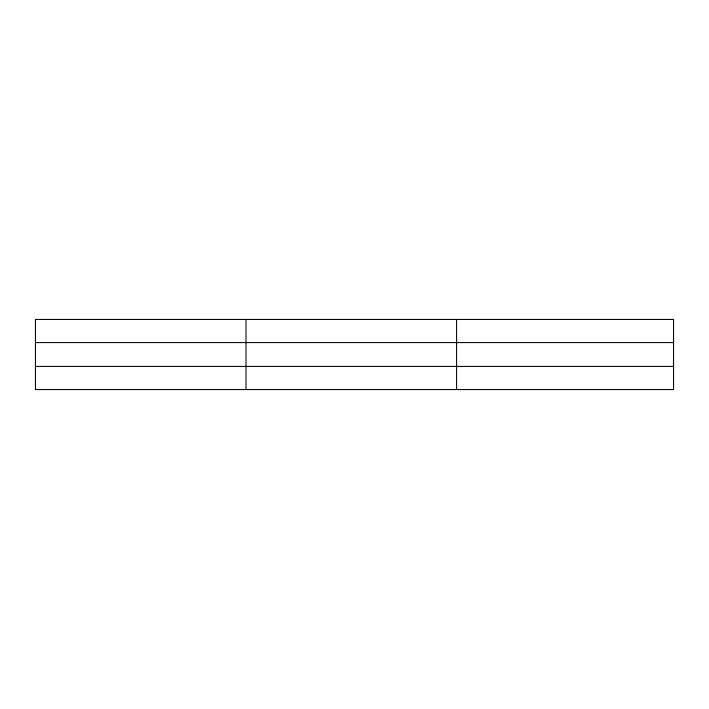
<?xml version="1.0" encoding="UTF-8"?>
<svg xmlns="http://www.w3.org/2000/svg" width="709" height="709" viewBox="0 0 709 709"><rect width="100%" height="100%" fill="white"/><g stroke="black" fill="none" stroke-linecap="round" stroke-linejoin="round"><path stroke-width="1.06" d="M246.023 389.551L246.023 319.449M456.596 389.551L456.596 319.449M35.45 342.58L673.55 342.58M35.45 366.42L673.55 366.42M673.55 377.986L673.55 389.551L35.45 389.551L35.45 319.449L673.55 319.449L673.55 377.986"/></g></svg>
